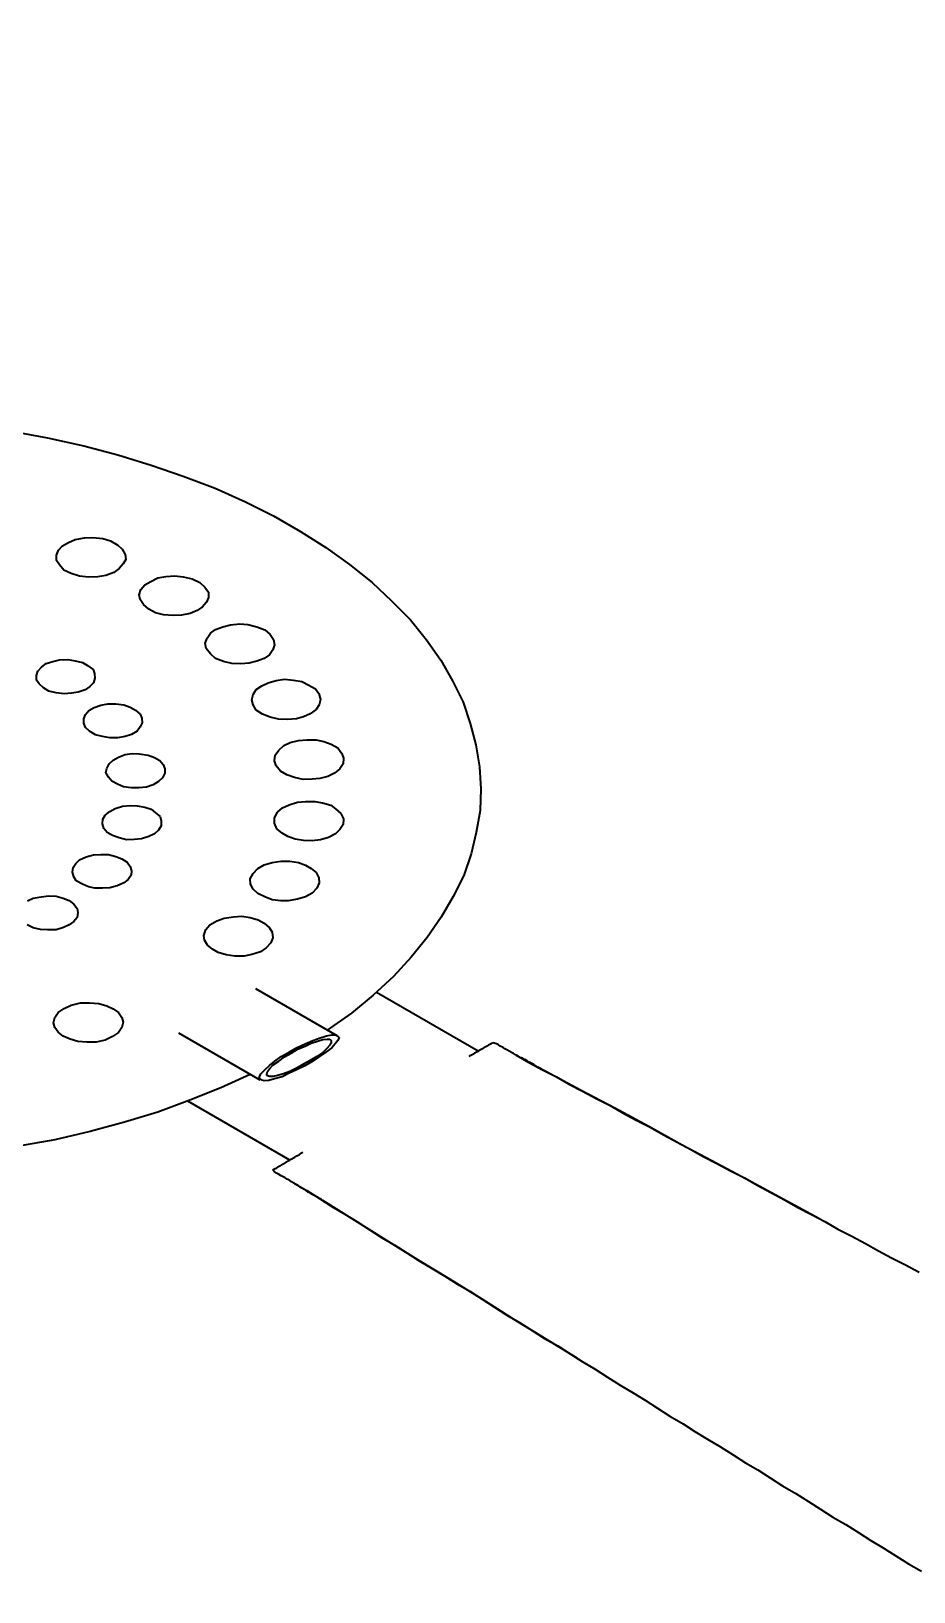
# Model space of a CAD drawing. Header units: millimetres. Extents: x 40 to 499, y -93 to 187.
# Drawn here: x 206.714 to 207.152, y 59.805 to 60.58 of the extents above; entities that cross this region are included whole.
import ezdxf

# ---------------------------------------------------------------- set-up
doc = ezdxf.new("R2010")
doc.units = ezdxf.units.MM
doc.header["$MEASUREMENT"] = 0
doc.layers.add('Layer 1', color=7, linetype='Continuous')

msp = doc.modelspace()

# ---------------------------------------------------------------- linework, layer by layer
msp.add_circle((169.94575, 37.03752), 130.18325)
at = {"layer": 'Layer 1', "color": 8, "lineweight": 35}
for points in [[(206.70434, 60.38136), (206.72226, 60.37807)], [(206.72226, 60.37807), (206.74019, 60.37415)], [(206.74019, 60.37415), (206.75717, 60.36968)], [(206.75717, 60.36968), (206.77374, 60.36451)], [(206.77374, 60.36451), (206.78963, 60.3591)], [(206.78963, 60.3591), (206.80538, 60.35314)], [(206.80538, 60.35314), (206.82046, 60.34631)], [(206.82046, 60.34631), (206.83445, 60.33934)], [(206.83445, 60.33934), (206.84775, 60.33165)], [(206.7277, 60.32224), (206.72973, 60.32452)], [(206.72973, 60.32452), (206.73259, 60.32616)], [(206.73259, 60.32616), (206.73598, 60.32765)], [(206.73598, 60.32765), (206.7406, 60.32844)], [(206.7406, 60.32844), (206.74467, 60.32859)], [(206.74467, 60.32859), (206.7497, 60.32804)], [(206.7497, 60.32804), (206.7535, 60.32695)], [(206.7535, 60.32695), (206.75717, 60.32483)], [(206.75717, 60.32483), (206.75934, 60.32279)], [(206.84775, 60.33165), (206.86039, 60.32358)], [(206.72675, 60.31981), (206.7277, 60.32224)], [(206.72675, 60.31714), (206.72675, 60.31981)], [(206.7281, 60.31495), (206.72675, 60.31714)], [(206.75934, 60.32279), (206.7607, 60.32012)], [(206.76111, 60.31769), (206.75975, 60.3155)], [(206.7607, 60.32012), (206.76111, 60.31769)], [(206.86039, 60.32358), (206.87207, 60.31526)], [(206.73028, 60.31244), (206.7281, 60.31495)], [(206.73395, 60.31079), (206.73028, 60.31244)], [(206.73815, 60.30946), (206.73395, 60.31079)], [(206.7425, 60.30883), (206.73815, 60.30946)], [(206.74725, 60.30907), (206.7425, 60.30883)], [(206.75119, 60.30977), (206.74725, 60.30907)], [(206.75513, 60.31126), (206.75119, 60.30977)], [(206.75771, 60.31322), (206.75513, 60.31126)], [(206.75975, 60.3155), (206.75771, 60.31322)], [(206.777, 60.30852), (206.78094, 60.30923)], [(206.78094, 60.30923), (206.78542, 60.30962)], [(206.78542, 60.30962), (206.78963, 60.30907)], [(206.78963, 60.30907), (206.79397, 60.30813)], [(206.87207, 60.31526), (206.88334, 60.30625)], [(206.76776, 60.30021), (206.76858, 60.30287)], [(206.76858, 60.30287), (206.77048, 60.30507)], [(206.77048, 60.30507), (206.77347, 60.30679)], [(206.77347, 60.30679), (206.777, 60.30852)], [(206.79397, 60.30813), (206.79778, 60.30625)], [(206.79778, 60.30625), (206.80035, 60.30397)], [(206.80035, 60.30397), (206.80212, 60.30154)], [(206.80212, 60.30154), (206.80212, 60.29888)], [(206.88334, 60.30625), (206.89298, 60.29723)], [(206.76817, 60.29778), (206.76776, 60.30021)], [(206.7698, 60.29527), (206.76817, 60.29778)], [(206.77252, 60.29307), (206.7698, 60.29527)], [(206.79913, 60.29417), (206.79656, 60.29237)], [(206.80117, 60.29644), (206.79913, 60.29417)], [(206.80212, 60.29888), (206.80117, 60.29644)], [(206.89298, 60.29723), (206.90249, 60.28766)], [(206.77577, 60.29119), (206.77252, 60.29307)], [(206.77985, 60.29025), (206.77577, 60.29119)], [(206.7846, 60.28986), (206.77985, 60.29025)], [(206.78867, 60.29001), (206.7846, 60.28986)], [(206.79302, 60.29096), (206.78867, 60.29001)], [(206.79656, 60.29237), (206.79302, 60.29096)], [(206.81312, 60.28531), (206.81774, 60.28578)], [(206.81774, 60.28578), (206.82168, 60.28539)], [(206.82168, 60.28539), (206.82616, 60.28421)], [(206.90249, 60.28766), (206.91036, 60.27778)], [(206.80049, 60.27614), (206.80144, 60.27857)], [(206.80144, 60.27857), (206.80307, 60.28108)], [(206.80307, 60.28108), (206.80565, 60.28288)], [(206.80565, 60.28288), (206.80932, 60.28421)], [(206.80932, 60.28421), (206.81312, 60.28531)], [(206.82616, 60.28421), (206.8301, 60.28272)], [(206.8301, 60.28272), (206.83268, 60.28045)], [(206.83268, 60.28045), (206.83445, 60.27802)], [(206.83445, 60.27802), (206.83499, 60.27535)], [(206.91036, 60.27778), (206.91756, 60.26767)], [(206.80104, 60.27347), (206.80049, 60.27614)], [(206.80307, 60.27088), (206.80104, 60.27347)], [(206.80565, 60.26861), (206.80307, 60.27088)], [(206.83241, 60.27041), (206.82983, 60.26861)], [(206.83404, 60.27292), (206.83241, 60.27041)], [(206.83499, 60.27535), (206.83404, 60.27292)], [(206.7167, 60.26006), (206.71738, 60.26233)], [(206.71738, 60.26233), (206.71928, 60.26422)], [(206.71928, 60.26422), (206.72158, 60.26602)], [(206.72158, 60.26602), (206.72484, 60.26712)], [(206.72484, 60.26712), (206.7281, 60.2679)], [(206.7281, 60.2679), (206.73231, 60.26798)], [(206.73231, 60.26798), (206.73598, 60.26743)], [(206.73598, 60.26743), (206.73951, 60.26649)], [(206.73951, 60.26649), (206.74209, 60.265)], [(206.74209, 60.265), (206.74481, 60.26312)], [(206.74481, 60.26312), (206.74562, 60.26108)], [(206.80959, 60.26712), (206.80565, 60.26861)], [(206.8138, 60.2661), (206.80959, 60.26712)], [(206.81815, 60.26594), (206.8138, 60.2661)], [(206.82236, 60.26618), (206.81815, 60.26594)], [(206.82616, 60.26727), (206.82236, 60.26618)], [(206.82983, 60.26861), (206.82616, 60.26727)], [(206.91756, 60.26767), (206.92327, 60.25747)], [(206.7167, 60.25787), (206.7167, 60.26006)], [(206.71806, 60.25598), (206.7167, 60.25787)], [(206.72023, 60.25394), (206.71806, 60.25598)], [(206.74318, 60.25465), (206.74087, 60.253)], [(206.74508, 60.25653), (206.74318, 60.25465)], [(206.74576, 60.25881), (206.74508, 60.25653)], [(206.74562, 60.26108), (206.74576, 60.25881)], [(206.82589, 60.25316), (206.82861, 60.25504)], [(206.82861, 60.25504), (206.83173, 60.25653)], [(206.83173, 60.25653), (206.83567, 60.25771)], [(206.83567, 60.25771), (206.83988, 60.25826)], [(206.83988, 60.25826), (206.84436, 60.25787)], [(206.84436, 60.25787), (206.84844, 60.25708)], [(206.84844, 60.25708), (206.85197, 60.25536)], [(206.85197, 60.25536), (206.85523, 60.25347)], [(206.92327, 60.25747), (206.92856, 60.24689)], [(206.72294, 60.25238), (206.72023, 60.25394)], [(206.72647, 60.25144), (206.72294, 60.25238)], [(206.73041, 60.25104), (206.72647, 60.25144)], [(206.73408, 60.25128), (206.73041, 60.25104)], [(206.73748, 60.25183), (206.73408, 60.25128)], [(206.74087, 60.253), (206.73748, 60.25183)], [(206.82358, 60.24806), (206.82426, 60.25065)], [(206.82426, 60.24548), (206.82358, 60.24806)], [(206.82426, 60.25065), (206.82589, 60.25316)], [(206.85523, 60.25347), (206.85686, 60.25112)], [(206.85686, 60.25112), (206.85781, 60.24822)], [(206.85781, 60.24822), (206.85713, 60.24563)], [(206.92856, 60.24689), (206.9321, 60.23622)], [(206.74019, 60.23866), (206.74114, 60.24077)], [(206.74114, 60.24077), (206.74277, 60.24281)], [(206.74277, 60.24281), (206.74535, 60.2443)], [(206.74535, 60.2443), (206.74861, 60.2454)], [(206.74861, 60.2454), (206.75214, 60.24603)], [(206.75214, 60.24603), (206.75622, 60.24603)], [(206.75622, 60.24603), (206.76016, 60.24563)], [(206.76016, 60.24563), (206.76328, 60.24446)], [(206.76328, 60.24446), (206.76586, 60.24297)], [(206.76586, 60.24297), (206.7683, 60.24093)], [(206.7683, 60.24093), (206.76912, 60.23889)], [(206.82589, 60.24297), (206.82426, 60.24548)], [(206.82888, 60.24093), (206.82589, 60.24297)], [(206.83282, 60.23944), (206.82888, 60.24093)], [(206.83689, 60.2385), (206.83282, 60.23944)], [(206.84938, 60.2396), (206.84585, 60.23866)], [(206.85264, 60.24116), (206.84938, 60.2396)], [(206.85563, 60.2432), (206.85264, 60.24116)], [(206.85713, 60.24563), (206.85563, 60.2432)], [(206.74019, 60.23646), (206.74019, 60.23866)], [(206.74114, 60.23434), (206.74019, 60.23646)], [(206.74304, 60.23246), (206.74114, 60.23434)], [(206.74603, 60.23073), (206.74304, 60.23246)], [(206.76667, 60.23246), (206.76396, 60.23089)], [(206.76817, 60.23458), (206.76667, 60.23246)], [(206.76926, 60.23662), (206.76817, 60.23458)], [(206.76912, 60.23889), (206.76926, 60.23662)], [(206.84124, 60.23834), (206.83689, 60.2385)], [(206.84585, 60.23866), (206.84124, 60.23834)], [(206.9321, 60.23622), (206.93481, 60.22572)], [(206.74956, 60.22979), (206.74603, 60.23073)], [(206.75323, 60.22924), (206.74956, 60.22979)], [(206.75703, 60.22925), (206.75323, 60.22924)], [(206.7607, 60.22979), (206.75703, 60.22925)], [(206.76396, 60.23089), (206.7607, 60.22979)], [(206.83703, 60.22305), (206.8396, 60.22532)], [(206.8396, 60.22532), (206.84273, 60.22682)], [(206.84273, 60.22682), (206.8468, 60.22791)], [(206.8468, 60.22791), (206.85102, 60.22815)], [(206.85102, 60.22815), (206.85563, 60.22815)], [(206.85563, 60.22815), (206.85943, 60.22736)], [(206.85943, 60.22736), (206.8631, 60.22603)], [(206.8631, 60.22603), (206.86636, 60.22415)], [(206.86636, 60.22415), (206.86826, 60.22148)], [(206.93481, 60.22572), (206.93671, 60.21474)], [(206.7516, 60.21403), (206.75282, 60.21631)], [(206.75282, 60.21631), (206.75486, 60.21811)], [(206.75486, 60.21811), (206.75744, 60.2196)], [(206.75744, 60.2196), (206.7607, 60.22086)], [(206.7607, 60.22086), (206.76423, 60.22133)], [(206.76423, 60.22133), (206.76776, 60.22117)], [(206.76776, 60.22117), (206.77211, 60.22054)], [(206.77211, 60.22054), (206.77537, 60.21944)], [(206.77537, 60.21944), (206.77795, 60.21795)], [(206.77795, 60.21795), (206.77958, 60.21592)], [(206.77958, 60.21592), (206.78053, 60.2138)], [(206.83499, 60.2178), (206.83526, 60.22062)], [(206.83567, 60.21521), (206.83499, 60.2178)], [(206.83526, 60.22062), (206.83703, 60.22305)], [(206.86894, 60.21623), (206.86731, 60.21388)], [(206.86826, 60.22148), (206.86921, 60.21905)], [(206.86921, 60.21905), (206.86894, 60.21623)], [(206.75119, 60.21192), (206.7516, 60.21403)], [(206.75255, 60.20972), (206.75119, 60.21192)], [(206.75418, 60.20768), (206.75255, 60.20972)], [(206.77931, 60.20933), (206.7774, 60.20745)], [(206.78053, 60.2116), (206.77931, 60.20933)], [(206.78053, 60.2138), (206.78053, 60.2116)], [(206.83784, 60.2127), (206.83567, 60.21521)], [(206.8411, 60.21082), (206.83784, 60.2127)], [(206.84477, 60.20949), (206.8411, 60.21082)], [(206.84911, 60.20855), (206.84477, 60.20949)], [(206.85359, 60.20862), (206.84911, 60.20855)], [(206.8574, 60.20894), (206.85359, 60.20862)], [(206.86147, 60.21003), (206.8574, 60.20894)], [(206.86473, 60.2116), (206.86147, 60.21003)], [(206.86731, 60.21388), (206.86473, 60.2116)], [(206.93671, 60.21474), (206.93739, 60.20384)], [(206.7569, 60.20612), (206.75418, 60.20768)], [(206.76002, 60.20494), (206.7569, 60.20612)], [(206.76369, 60.20439), (206.76002, 60.20494)], [(206.76749, 60.20439), (206.76369, 60.20439)], [(206.77143, 60.20478), (206.76749, 60.20439)], [(206.77469, 60.20588), (206.77143, 60.20478)], [(206.7774, 60.20745), (206.77469, 60.20588)], [(206.93739, 60.20384), (206.93699, 60.1931)], [(206.75092, 60.19075), (206.75323, 60.19271)], [(206.75323, 60.19271), (206.75581, 60.1942)], [(206.75581, 60.1942), (206.75948, 60.19521)], [(206.75948, 60.19521), (206.76328, 60.19553)], [(206.76328, 60.19553), (206.76681, 60.19537)], [(206.76681, 60.19537), (206.77048, 60.19482)], [(206.77048, 60.19482), (206.77374, 60.19372)], [(206.77374, 60.19372), (206.77591, 60.192)], [(206.83635, 60.19223), (206.83893, 60.19451)], [(206.83893, 60.19451), (206.84219, 60.19592)], [(206.84219, 60.19592), (206.8464, 60.19725)], [(206.8464, 60.19725), (206.85034, 60.19764)], [(206.85034, 60.19764), (206.85495, 60.19765)], [(206.85495, 60.19765), (206.85876, 60.19686)], [(206.85876, 60.19686), (206.86283, 60.19576)], [(206.86283, 60.19576), (206.86528, 60.19388)], [(206.86528, 60.19388), (206.86786, 60.19161)], [(206.93699, 60.1931), (206.93508, 60.18228)], [(206.74956, 60.18651), (206.7497, 60.18879)], [(206.75024, 60.18424), (206.74956, 60.18651)], [(206.7497, 60.18879), (206.75092, 60.19075)], [(206.77591, 60.192), (206.77808, 60.19012)], [(206.77863, 60.18557), (206.77727, 60.18338)], [(206.77808, 60.19012), (206.77863, 60.18792)], [(206.77863, 60.18792), (206.77863, 60.18557)], [(206.83499, 60.18957), (206.83635, 60.19223)], [(206.83499, 60.1869), (206.83499, 60.18957)], [(206.83607, 60.18408), (206.83499, 60.1869)], [(206.86894, 60.18612), (206.86731, 60.18377)], [(206.86786, 60.19161), (206.86921, 60.18894)], [(206.86921, 60.18894), (206.86894, 60.18612)], [(206.75187, 60.1822), (206.75024, 60.18424)], [(206.75445, 60.18071), (206.75187, 60.1822)], [(206.75771, 60.17961), (206.75445, 60.18071)], [(206.76138, 60.17859), (206.75771, 60.17961)], [(206.76532, 60.17867), (206.76138, 60.17859)], [(206.76885, 60.17914), (206.76532, 60.17867)], [(206.77252, 60.18016), (206.76885, 60.17914)], [(206.77537, 60.18149), (206.77252, 60.18016)], [(206.77727, 60.18338), (206.77537, 60.18149)], [(206.83866, 60.18181), (206.83607, 60.18408)], [(206.84151, 60.18016), (206.83866, 60.18181)], [(206.84517, 60.17883), (206.84151, 60.18016)], [(206.84938, 60.17828), (206.84517, 60.17883)], [(206.85359, 60.17804), (206.84938, 60.17828)], [(206.85781, 60.17859), (206.85359, 60.17804)], [(206.86174, 60.17977), (206.85781, 60.17859)], [(206.86528, 60.18149), (206.86174, 60.17977)], [(206.86731, 60.18377), (206.86528, 60.18149)], [(206.93508, 60.18228), (206.9325, 60.17169)], [(206.73815, 60.16863), (206.74141, 60.1702)], [(206.74141, 60.1702), (206.74508, 60.17106)], [(206.74508, 60.17106), (206.74875, 60.1713)], [(206.74875, 60.1713), (206.75255, 60.1713)], [(206.75255, 60.1713), (206.75608, 60.17036)], [(206.75608, 60.17036), (206.75907, 60.1691)], [(206.9325, 60.17169), (206.92884, 60.16095)], [(206.73462, 60.16252), (206.73489, 60.16487)], [(206.7353, 60.16024), (206.73462, 60.16252)], [(206.73489, 60.16487), (206.73625, 60.16675)], [(206.73625, 60.16675), (206.73815, 60.16863)], [(206.75907, 60.1691), (206.76179, 60.16753)], [(206.76179, 60.16753), (206.76328, 60.16542)], [(206.76328, 60.16542), (206.76396, 60.16314)], [(206.76396, 60.16314), (206.76369, 60.16111)], [(206.8229, 60.15922), (206.82426, 60.16189)], [(206.82426, 60.16189), (206.82657, 60.16432)], [(206.82657, 60.16432), (206.82983, 60.1662)], [(206.82983, 60.1662), (206.83377, 60.16738)], [(206.83377, 60.16738), (206.83798, 60.16793)], [(206.83798, 60.16793), (206.84259, 60.16793)], [(206.84259, 60.16793), (206.8468, 60.16738)], [(206.8468, 60.16738), (206.85033, 60.16597)], [(206.85033, 60.16597), (206.85319, 60.16432)], [(206.85319, 60.16432), (206.85563, 60.16228)], [(206.85563, 60.16228), (206.85686, 60.15969)], [(206.73652, 60.15828), (206.7353, 60.16024)], [(206.73951, 60.15656), (206.73652, 60.15828)], [(206.7425, 60.1553), (206.73951, 60.15656)], [(206.74576, 60.15452), (206.7425, 60.1553)], [(206.74956, 60.15452), (206.74576, 60.15452)], [(206.75323, 60.15475), (206.74956, 60.15452)], [(206.75676, 60.1557), (206.75323, 60.15475)], [(206.76016, 60.15719), (206.75676, 60.1557)], [(206.76233, 60.15891), (206.76016, 60.15719)], [(206.76369, 60.16111), (206.76233, 60.15891)], [(206.82304, 60.15664), (206.8229, 60.15922)], [(206.82426, 60.15405), (206.82304, 60.15664)], [(206.82657, 60.15193), (206.82426, 60.15405)], [(206.8559, 60.1546), (206.85359, 60.15217)], [(206.85713, 60.15719), (206.8559, 60.1546)], [(206.85686, 60.15969), (206.85713, 60.15719)], [(206.92884, 60.16095), (206.92367, 60.15044)], [(206.71221, 60.14832), (206.71507, 60.14966)], [(206.71507, 60.14966), (206.71901, 60.15036)], [(206.71901, 60.15036), (206.72294, 60.15075)], [(206.72294, 60.15075), (206.72647, 60.1506)], [(206.72647, 60.1506), (206.73001, 60.14966)], [(206.73001, 60.14966), (206.73299, 60.1484)], [(206.73299, 60.1484), (206.7353, 60.1466)], [(206.7353, 60.1466), (206.73693, 60.14456)], [(206.8301, 60.15021), (206.82657, 60.15193)], [(206.83377, 60.14887), (206.8301, 60.15021)], [(206.83798, 60.14832), (206.83377, 60.14887)], [(206.84178, 60.14832), (206.83798, 60.14832)], [(206.8464, 60.14911), (206.84178, 60.14832)], [(206.85033, 60.15029), (206.8464, 60.14911)], [(206.85359, 60.15217), (206.85033, 60.15029)], [(206.92367, 60.15044), (206.9177, 60.14025)], [(206.73693, 60.14001), (206.7353, 60.13797)], [(206.73693, 60.14456), (206.7372, 60.14252)], [(206.7372, 60.14252), (206.73693, 60.14001)], [(206.8028, 60.13633), (206.80633, 60.13837)], [(206.80633, 60.13837), (206.81, 60.1397)], [(206.81, 60.1397), (206.81448, 60.1404)], [(206.81448, 60.1404), (206.81869, 60.14064)], [(206.81869, 60.14064), (206.8229, 60.14009)], [(206.8229, 60.14009), (206.82684, 60.13892)], [(206.82684, 60.13892), (206.82983, 60.13719)], [(206.9177, 60.14025), (206.91064, 60.13005)], [(206.71507, 60.13492), (206.71208, 60.13633)], [(206.71873, 60.13405), (206.71507, 60.13492)], [(206.72226, 60.1339), (206.71873, 60.13405)], [(206.72648, 60.13397), (206.72226, 60.1339)], [(206.73014, 60.13499), (206.72648, 60.13397)], [(206.73299, 60.13633), (206.73014, 60.13499)], [(206.7353, 60.13797), (206.73299, 60.13633)], [(206.79981, 60.13115), (206.80076, 60.13405)], [(206.80009, 60.1288), (206.79981, 60.13115)], [(206.80076, 60.13405), (206.8028, 60.13633)], [(206.82983, 60.13719), (206.83241, 60.13492)], [(206.83241, 60.13492), (206.83377, 60.13272)], [(206.83377, 60.13272), (206.83404, 60.1299)], [(206.80171, 60.12629), (206.80009, 60.1288)], [(206.80416, 60.12425), (206.80171, 60.12629)], [(206.80701, 60.12261), (206.80416, 60.12425)], [(206.82793, 60.12292), (206.82358, 60.12167)], [(206.83078, 60.12504), (206.82793, 60.12292)], [(206.83309, 60.12747), (206.83078, 60.12504)], [(206.83404, 60.1299), (206.83309, 60.12747)], [(206.91064, 60.13005), (206.90276, 60.12033)], [(206.81095, 60.12143), (206.80701, 60.12261)], [(206.81516, 60.12088), (206.81095, 60.12143)], [(206.81978, 60.12088), (206.81516, 60.12088)], [(206.82358, 60.12167), (206.81978, 60.12088)], [(206.90276, 60.12033), (206.89393, 60.11069)], [(206.89393, 60.11069), (206.88388, 60.10143)], [(206.86595, 60.08136), (206.82562, 60.10465)], [(206.88388, 60.10143), (206.87315, 60.09257)], [(206.93603, 60.07368), (206.88551, 60.10285)], [(206.72593, 60.09038), (206.72743, 60.09281)], [(206.72743, 60.09281), (206.73041, 60.09485)], [(206.73041, 60.09485), (206.73395, 60.09657)], [(206.73395, 60.09657), (206.73856, 60.09767)], [(206.73856, 60.09767), (206.74304, 60.09775)], [(206.74304, 60.09775), (206.74766, 60.09728)], [(206.74766, 60.09728), (206.7516, 60.09626)], [(206.7516, 60.09626), (206.75486, 60.09469)], [(206.75486, 60.09469), (206.75744, 60.09289)], [(206.75744, 60.09289), (206.75907, 60.09038)], [(206.87315, 60.09257), (206.86106, 60.08418)], [(206.72512, 60.08771), (206.72593, 60.09038)], [(206.7258, 60.08544), (206.72512, 60.08771)], [(206.72743, 60.08309), (206.7258, 60.08544)], [(206.75907, 60.08552), (206.75744, 60.08301)], [(206.75907, 60.09038), (206.75975, 60.0881)], [(206.75975, 60.0881), (206.75907, 60.08552)], [(206.73001, 60.08113), (206.72743, 60.08309)], [(206.7334, 60.07964), (206.73001, 60.08113)], [(206.73721, 60.07854), (206.7334, 60.07964)], [(206.74169, 60.07815), (206.73721, 60.07854)], [(206.7463, 60.07815), (206.74169, 60.07815)], [(206.75092, 60.07924), (206.7463, 60.07815)], [(206.75445, 60.08097), (206.75092, 60.07924)], [(206.75744, 60.08301), (206.75445, 60.08097)], [(206.82779, 60.05933), (206.78745, 60.08262)], [(206.84613, 60.07556), (206.85006, 60.07736)], [(206.85006, 60.07736), (206.85387, 60.07893)], [(206.85006, 60.07626), (206.85319, 60.07775)], [(206.85319, 60.07775), (206.85618, 60.0787)], [(206.85387, 60.07893), (206.85753, 60.08026)], [(206.85618, 60.0787), (206.85889, 60.07948)], [(206.85753, 60.08026), (206.86079, 60.08136)], [(206.85889, 60.07948), (206.86106, 60.07964)], [(206.86079, 60.08136), (206.86337, 60.08175)], [(206.86242, 60.07666), (206.86079, 60.07493)], [(206.86106, 60.07964), (206.86242, 60.07964)], [(206.86242, 60.07964), (206.8631, 60.07893)], [(206.86297, 60.07775), (206.86242, 60.07666)], [(206.8631, 60.07893), (206.86297, 60.07775)], [(206.86337, 60.08175), (206.86528, 60.08175)], [(206.865, 60.07736), (206.86337, 60.07532)], [(206.86636, 60.07893), (206.865, 60.07736)], [(206.86528, 60.08175), (206.86636, 60.08113)], [(206.86636, 60.08113), (206.86704, 60.08042)], [(206.86704, 60.08042), (206.86636, 60.07893)], [(206.94079, 60.07642), (206.94051, 60.07626)], [(206.94119, 60.07666), (206.94079, 60.07642)], [(206.94146, 60.07681), (206.94119, 60.07666)], [(206.94174, 60.07697), (206.94146, 60.07681)], [(206.94214, 60.0772), (206.94174, 60.07697)], [(206.94241, 60.07736), (206.94214, 60.0772)], [(206.94282, 60.0776), (206.94241, 60.07736)], [(206.94309, 60.07775), (206.94282, 60.0776)], [(206.94337, 60.07791), (206.94309, 60.07775)], [(206.94513, 60.07736), (206.94337, 60.07791)], [(206.94608, 60.07681), (206.94513, 60.07736)], [(206.94703, 60.07626), (206.94608, 60.07681)], [(206.83241, 60.06654), (206.83513, 60.06874)], [(206.83431, 60.06685), (206.83703, 60.06874)], [(206.83513, 60.06874), (206.83825, 60.07101)], [(206.83703, 60.06874), (206.83988, 60.07085)], [(206.83825, 60.07101), (206.84219, 60.07329)], [(206.83988, 60.07085), (206.84314, 60.07274)], [(206.84219, 60.07329), (206.84613, 60.07556)], [(206.84314, 60.07274), (206.8464, 60.07462)], [(206.8464, 60.07462), (206.85006, 60.07626)], [(206.85264, 60.06913), (206.84939, 60.06725)], [(206.85387, 60.06874), (206.84993, 60.06646)], [(206.8559, 60.07101), (206.85264, 60.06913)], [(206.85726, 60.07101), (206.85387, 60.06874)], [(206.85889, 60.07305), (206.8559, 60.07101)], [(206.86039, 60.07328), (206.85726, 60.07101)], [(206.86079, 60.07493), (206.85889, 60.07305)], [(206.86337, 60.07532), (206.86039, 60.07328)], [(206.93196, 60.07132), (206.93142, 60.07101)], [(206.93237, 60.07156), (206.93196, 60.07132)], [(206.93304, 60.07195), (206.93237, 60.07156)], [(206.93332, 60.07211), (206.93304, 60.07195)], [(206.93359, 60.07227), (206.93332, 60.07211)], [(206.93427, 60.07266), (206.93359, 60.07227)], [(206.93467, 60.07289), (206.93427, 60.07266)], [(206.93495, 60.07305), (206.93467, 60.07289)], [(206.93562, 60.07344), (206.93495, 60.07305)], [(206.9359, 60.0736), (206.93562, 60.07344)], [(206.9363, 60.07383), (206.9359, 60.0736)], [(206.93657, 60.07399), (206.9363, 60.07383)], [(206.93685, 60.07415), (206.93657, 60.07399)], [(206.93726, 60.07438), (206.93685, 60.07415)], [(206.93753, 60.07454), (206.93726, 60.07438)], [(206.93793, 60.07477), (206.93753, 60.07454)], [(206.93821, 60.07493), (206.93793, 60.07477)], [(206.93848, 60.07509), (206.93821, 60.07493)], [(206.93888, 60.07532), (206.93848, 60.07509)], [(206.93916, 60.07548), (206.93888, 60.07532)], [(206.93956, 60.07572), (206.93916, 60.07548)], [(206.93984, 60.07587), (206.93956, 60.07572)], [(206.94011, 60.07603), (206.93984, 60.07587)], [(206.94051, 60.07626), (206.94011, 60.07603)], [(206.94839, 60.07548), (206.94703, 60.07626)], [(206.94934, 60.07493), (206.94839, 60.07548)], [(206.95029, 60.07438), (206.94934, 60.07493)], [(206.95138, 60.07375), (206.95029, 60.07438)], [(206.9526, 60.07305), (206.95138, 60.07375)], [(206.95355, 60.0725), (206.9526, 60.07305)], [(206.95464, 60.07187), (206.95355, 60.0725)], [(206.95586, 60.07117), (206.95464, 60.07187)], [(206.95491, 60.07172), (206.96116, 60.06811)], [(206.95681, 60.07062), (206.95586, 60.07117)], [(206.95817, 60.07015), (206.95681, 60.07062)], [(206.95912, 60.0696), (206.95817, 60.07015)], [(206.96034, 60.06889), (206.95912, 60.0696)], [(206.96143, 60.06827), (206.96034, 60.06889)], [(206.8229, 60.06215), (206.80823, 60.05556)], [(206.82752, 60.06105), (206.8282, 60.06254)], [(206.82752, 60.05995), (206.82752, 60.06105)], [(206.8282, 60.06254), (206.8301, 60.06442)], [(206.8301, 60.06442), (206.83241, 60.06654)], [(206.83105, 60.06231), (206.83146, 60.06364)], [(206.83118, 60.0616), (206.83105, 60.06231)], [(206.83241, 60.06121), (206.83118, 60.0616)], [(206.83146, 60.06364), (206.83241, 60.06497)], [(206.83241, 60.06497), (206.83431, 60.06685)], [(206.83431, 60.06121), (206.83241, 60.06121)], [(206.83635, 60.0616), (206.83431, 60.06121)], [(206.83866, 60.06105), (206.83499, 60.06003)], [(206.83933, 60.06254), (206.83635, 60.0616)], [(206.84219, 60.06278), (206.83866, 60.06105)], [(206.8426, 60.06364), (206.83933, 60.06254)], [(206.84585, 60.06442), (206.84219, 60.06278)], [(206.84613, 60.06536), (206.8426, 60.06364)], [(206.84993, 60.06646), (206.84585, 60.06442)], [(206.84939, 60.06725), (206.84613, 60.06536)], [(206.96116, 60.06811), (206.96795, 60.0645)], [(206.96238, 60.06772), (206.96143, 60.06827)], [(206.9636, 60.06701), (206.96238, 60.06772)], [(206.96469, 60.06638), (206.9636, 60.06701)], [(206.96564, 60.06584), (206.96469, 60.06638)], [(206.96659, 60.06529), (206.96564, 60.06584)], [(206.96795, 60.0645), (206.96659, 60.06529)], [(206.9689, 60.06395), (206.96795, 60.0645)], [(206.96795, 60.0645), (206.97488, 60.06097)], [(206.96985, 60.0634), (206.9689, 60.06395)], [(206.98683, 60.05439), (206.96958, 60.06356)], [(206.97488, 60.06097), (206.98139, 60.05721)], [(206.80823, 60.05556), (206.79289, 60.04937)], [(206.82861, 60.05933), (206.82752, 60.05995)], [(206.82983, 60.05894), (206.82861, 60.05933)], [(206.83214, 60.05917), (206.82983, 60.05894)], [(206.83499, 60.06003), (206.83214, 60.05917)], [(206.98139, 60.05721), (206.98778, 60.05384)], [(207.0038, 60.04537), (206.98683, 60.05439)], [(206.98778, 60.05384), (206.99457, 60.05023)], [(206.79289, 60.04937), (206.777, 60.04349)], [(206.84246, 60.01965), (206.79194, 60.04882)], [(206.99457, 60.05023), (207.00149, 60.0467)], [(207.00149, 60.0467), (207.00801, 60.04294)], [(207.02078, 60.03635), (207.0038, 60.04537)], [(206.76043, 60.03847), (206.74332, 60.03392)], [(206.777, 60.04349), (206.76043, 60.03847)], [(207.00801, 60.04294), (207.01453, 60.03949)], [(207.01453, 60.03949), (207.02146, 60.03596)], [(206.74332, 60.03392), (206.72579, 60.02977)], [(207.03735, 60.0271), (207.02078, 60.03635)], [(207.02146, 60.03596), (207.02798, 60.0322)], [(207.02798, 60.0322), (207.03477, 60.02859)], [(206.72579, 60.02977), (206.70787, 60.02663)], [(206.8464, 60.02193), (206.84708, 60.02232)], [(206.84708, 60.02232), (206.84735, 60.02247)], [(206.84735, 60.02247), (206.84803, 60.02287)], [(206.8483, 60.02302), (206.84803, 60.02287)], [(206.84871, 60.02326), (206.8483, 60.02302)], [(206.84898, 60.02342), (206.84871, 60.02326)], [(207.03477, 60.02859), (207.04156, 60.02498)], [(207.0546, 60.01792), (207.03735, 60.0271)], [(207.04156, 60.02498), (207.04767, 60.02145)], [(206.83404, 60.01479), (206.83431, 60.01495)], [(206.83499, 60.01377), (206.83404, 60.01479)], [(206.83431, 60.01495), (206.83458, 60.0151)], [(206.83458, 60.0151), (206.83499, 60.01534)], [(206.83499, 60.01534), (206.83526, 60.0155)], [(206.83526, 60.0155), (206.83567, 60.01573)], [(206.83567, 60.01573), (206.83594, 60.01589)], [(206.83594, 60.01589), (206.83621, 60.01604)], [(206.83621, 60.01604), (206.83662, 60.01628)], [(206.83662, 60.01628), (206.83689, 60.01644)], [(206.83689, 60.01644), (206.8373, 60.01667)], [(206.8373, 60.01667), (206.83757, 60.01683)], [(206.83757, 60.01683), (206.83784, 60.01699)], [(206.83784, 60.01699), (206.83825, 60.01722)], [(206.83825, 60.01722), (206.83852, 60.01738)], [(206.83852, 60.01738), (206.83893, 60.01761)], [(206.83893, 60.01761), (206.8392, 60.01777)], [(206.8392, 60.01777), (206.83947, 60.01793)], [(206.83947, 60.01793), (206.83988, 60.01816)], [(206.83988, 60.01816), (206.84015, 60.01832)], [(206.84015, 60.01832), (206.84056, 60.01855)], [(206.84056, 60.01855), (206.84083, 60.01871)], [(206.84083, 60.01871), (206.8411, 60.01887)], [(206.8411, 60.01887), (206.84151, 60.0191)], [(206.84151, 60.0191), (206.84178, 60.01926)], [(206.84178, 60.01926), (206.84246, 60.01965)], [(206.84246, 60.01965), (206.84273, 60.01981)], [(206.84273, 60.01981), (206.84314, 60.02004)], [(206.84314, 60.02004), (206.84382, 60.02044)], [(206.84382, 60.02044), (206.84409, 60.02059)], [(206.84409, 60.02059), (206.84436, 60.02075)], [(206.84436, 60.02075), (206.84504, 60.02114)], [(206.84504, 60.02114), (206.84545, 60.02138)], [(206.84545, 60.02138), (206.84599, 60.02169)], [(206.84599, 60.02169), (206.8464, 60.02193)], [(207.04767, 60.02145), (207.0546, 60.01792)], [(207.0546, 60.01792), (207.06139, 60.01432)], [(207.07157, 60.00891), (207.0546, 60.01792)], [(206.83594, 60.01322), (206.83499, 60.01377)], [(206.83689, 60.01267), (206.83594, 60.01322)], [(206.83825, 60.01189), (206.83689, 60.01267)], [(206.8392, 60.01134), (206.83825, 60.01189)], [(206.84015, 60.01079), (206.8392, 60.01134)], [(206.84124, 60.01016), (206.84015, 60.01079)], [(206.84246, 60.00946), (206.84124, 60.01016)], [(206.84341, 60.00891), (206.84246, 60.00946)], [(206.84449, 60.00828), (206.84341, 60.00891)], [(206.84572, 60.00758), (206.84449, 60.00828)], [(206.84477, 60.00812), (206.85101, 60.00452)], [(206.84667, 60.00703), (206.84572, 60.00758)], [(206.84748, 60.00624), (206.84667, 60.00703)], [(207.06139, 60.01432), (207.06831, 60.01079)], [(207.06831, 60.01079), (207.07456, 60.00718)], [(207.10512, 59.99064), (207.07157, 60.00891)], [(207.07456, 60.00718), (207.08135, 60.00358)], [(206.84843, 60.00569), (206.84748, 60.00624)], [(206.84966, 60.00499), (206.84843, 60.00569)], [(206.85074, 60.00436), (206.84966, 60.00499)], [(206.85169, 60.00381), (206.85074, 60.00436)], [(206.85101, 60.00452), (206.85726, 60.0006)], [(206.85292, 60.00311), (206.85169, 60.00381)], [(206.854, 60.00248), (206.85292, 60.00311)], [(206.85495, 60.00193), (206.854, 60.00248)], [(206.8559, 60.00138), (206.85495, 60.00193)], [(206.85726, 60.0006), (206.8559, 60.00138)], [(206.85821, 60.00005), (206.85726, 60.0006)], [(206.85726, 60.0006), (206.86337, 59.9966)], [(206.85916, 59.9995), (206.85821, 60.00005)], [(206.87478, 59.9897), (206.85889, 59.99966)], [(207.08135, 60.00358), (207.08814, 59.99997)], [(207.08814, 59.99997), (207.09466, 59.99621)], [(206.86337, 59.9966), (206.86989, 59.99283)], [(206.86989, 59.99283), (206.87573, 59.98915)], [(207.09466, 59.99621), (207.10159, 59.99268)], [(207.10159, 59.99268), (207.10811, 59.98923)], [(206.8904, 59.9799), (206.87478, 59.9897)], [(206.87573, 59.98915), (206.88198, 59.98523)], [(206.88198, 59.98523), (206.88809, 59.98123)], [(207.10811, 59.98923), (207.11463, 59.98546)], [(207.11463, 59.98546), (207.12155, 59.98194)], [(206.88809, 59.98123), (206.89461, 59.97747)], [(206.90602, 59.9701), (206.8904, 59.9799)], [(206.89461, 59.97747), (206.90059, 59.9737)], [(207.12155, 59.98194), (207.12834, 59.97833)], [(207.12834, 59.97833), (207.13486, 59.97456)], [(206.90059, 59.9737), (206.9067, 59.9697)], [(206.92204, 59.96053), (206.90602, 59.9701)], [(206.9067, 59.9697), (206.91322, 59.96594)], [(207.13486, 59.97456), (207.14124, 59.97119)], [(207.14124, 59.97119), (207.14817, 59.96766)], [(206.91322, 59.96594), (206.91947, 59.96202)], [(206.91947, 59.96202), (206.92571, 59.9581)], [(206.93794, 59.95057), (206.92204, 59.96053)], [(207.14817, 59.96766), (207.15496, 59.96406)], [(206.92571, 59.9581), (206.93182, 59.95457)], [(206.93182, 59.95457), (206.93794, 59.95057)], [(206.93794, 59.95057), (206.94418, 59.94665)], [(206.95356, 59.94077), (206.93794, 59.95057)], [(206.94418, 59.94665), (206.9503, 59.94265)], [(206.9503, 59.94265), (206.95654, 59.93904)], [(206.9852, 59.9214), (206.95356, 59.94077)], [(206.95654, 59.93904), (206.96279, 59.93512)], [(206.96279, 59.93512), (206.96904, 59.9312)], [(206.96904, 59.9312), (206.97555, 59.92744)], [(206.97555, 59.92744), (206.98167, 59.92344)], [(206.98167, 59.92344), (206.98764, 59.91968)], [(206.98764, 59.91968), (206.99416, 59.91591)], [(206.99416, 59.91591), (207.00027, 59.91191)], [(207.00027, 59.91191), (207.00652, 59.90799)], [(207.00652, 59.90799), (207.01304, 59.90423)], [(207.01304, 59.90423), (207.01888, 59.90054)], [(207.01888, 59.90054), (207.02499, 59.89655)], [(207.02499, 59.89655), (207.03124, 59.89262)], [(207.03124, 59.89262), (207.03776, 59.88886)], [(207.03776, 59.88886), (207.0436, 59.88502)], [(207.0436, 59.88502), (207.04984, 59.8811)], [(207.04984, 59.8811), (207.05636, 59.87733)], [(207.05636, 59.87733), (207.06261, 59.87341)], [(207.06261, 59.87341), (207.06872, 59.86942)], [(207.06872, 59.86942), (207.07483, 59.86589)], [(207.07483, 59.86589), (207.08108, 59.86197)], [(207.08108, 59.86197), (207.08719, 59.85797)], [(207.08719, 59.85797), (207.09371, 59.8542)], [(207.09371, 59.8542), (207.09996, 59.85028)], [(207.09996, 59.85028), (207.10594, 59.84652)], [(207.10594, 59.84652), (207.11205, 59.84252)], [(207.11205, 59.84252), (207.11857, 59.83876)], [(207.11857, 59.83876), (207.12481, 59.83484)], [(207.12481, 59.83484), (207.13092, 59.83084)], [(207.13092, 59.83084), (207.13717, 59.82723)], [(207.13717, 59.82723), (207.14342, 59.82331)], [(207.14342, 59.82331), (207.14967, 59.81939)], [(207.14967, 59.81939), (207.15619, 59.81562)]]:
    msp.add_lwpolyline(points, dxfattribs=at)

doc.saveas('drawing.dxf')
